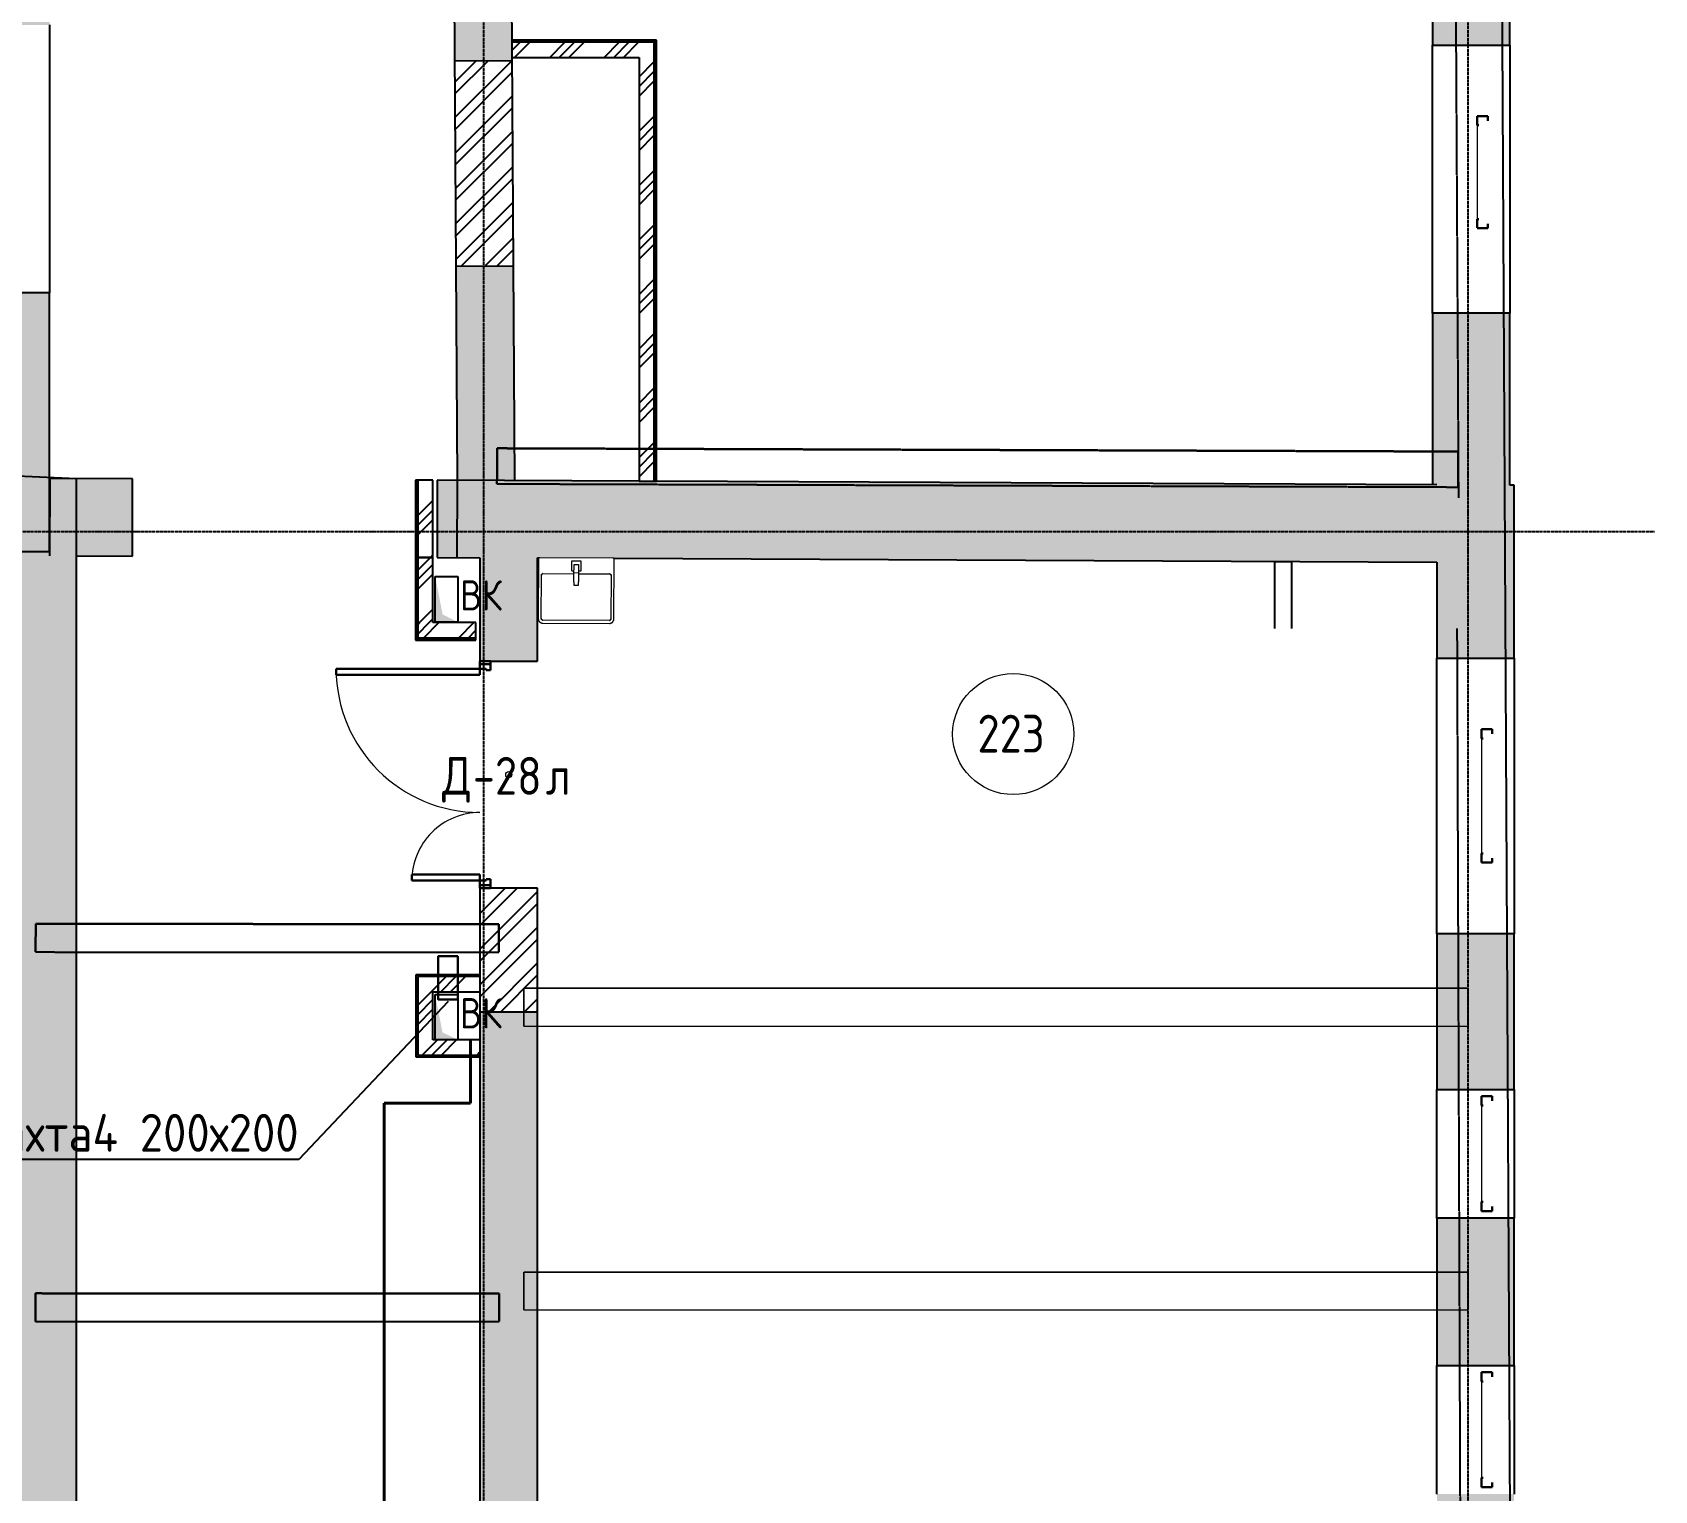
# Model space of a CAD drawing. Header units: millimetres. Extents: x -129048 to 476301, y -5853 to 215316.
# Drawn here: x 154569 to 165281, y 14371 to 24002 of the extents above; entities that cross this region are included whole.
import ezdxf
from ezdxf import colors
from ezdxf.entities.mleader import LeaderData, LeaderLine
from ezdxf.math import Vec2, Vec3

# ---------------------------------------------------------------- set-up
doc = ezdxf.new("R2010")
doc.units = ezdxf.units.MM
for name, pattern in [('ADSK_Линия сетки', [25, 20, -2.5, 0, -2.5]), ('ADSK_Сверху', [4.5, 3, -1.5]), ('ADSK_Снесено', [4.5, 3, -1.5])]:
    doc.linetypes.add(name, pattern=pattern)
for name, color, linetype, lineweight, true_color in [('_ Окна', 5, 'Continuous', 30, 0x0000ff), ('Линии', 7, 'Continuous', 9, 0x00a600), ('Стены внутренние', 5, 'Continuous', 18, 0x0000ff), ('Стены наружные', 1, 'ADSK_Снесено', 18, 0xff0000), ('Стены штриховка', 5, 'Continuous', 18, 0x0000ff)]:
    doc.layers.add(name, color=color, linetype=linetype, lineweight=lineweight, true_color=true_color)
for name, color, linetype, lineweight in [('GAZLAITER', 1, 'Continuous', 40), ('Аннотация', 7, 'Continuous', 9), ('Двери', 251, 'Continuous', 18), ('Дренаж', 36, 'Continuous', 40), ('Каркас', 7, 'Continuous', 18), ('Марки дверей', 7, 'Continuous', 20), ('Марки помещений', 7, 'Continuous', 20), ('Окна', 251, 'Continuous', 18), ('Перекрытие', 7, 'Continuous', 18), ('Сантехника', 251, 'Continuous', 18), ('Узлы', 7, 'Continuous', 18)]:
    doc.layers.add(name, color=color, linetype=linetype, lineweight=lineweight)
doc.styles.add('GOST Common_1', font='GOST Common_0.ttf', dxfattribs={"width": 0.9, "height": 200})
doc.styles.add('GOST Common_2', font='GOST Common_0.ttf', dxfattribs={"width": 0.9, "height": 250})
doc.styles.add('PIK', font='isocpeur.ttf', dxfattribs={"width": 0.9, "height": 250})
pattern_1 = [(45, (108139.4, 150), (-179.6051, 179.6051), []), (45, (108202.9, 150), (0, 359.2102), []), (45, (108075.9, 150), (0, 359.2102), [])]
pattern_2 = [(45, (108139.4, 150), (-117.8655, 117.8655), []), (45, (108217.98, 150), (-117.8655, 117.8655), [])]

# ---------------------------------------------------------------- blocks, each defined once
blk = doc.blocks.new('ADSK_БалкаЖБ_Прямоугольная - 250х280мм-848599-02 План 2-го этажа маркировочный')
at = {"layer": 'Каркас', "color": 253, "linetype": 'ADSK_Сверху', "true_color": 0xaaaaaa}
for p, q in [((-3118, 125), (-3118, -125)), ((-3118, 125), (3118, 125)), ((3118, -125), (3118, 125)), ((-3118, -125), (3118, -125))]:
    blk.add_line(p, q, dxfattribs=at)
at = {"layer": 'Каркас', "color": 253, "linetype": 'ADSK_Сверху', "true_color": 0xb2b2b2}
for p, q in [((-3118, -125), (-3118, 125)), ((3118, 125), (-3118, 125)), ((3118, 125), (3118, -125)), ((-3118, -125), (3118, -125))]:
    blk.add_line(p, q, dxfattribs=at)
blk = doc.blocks.new('Витраж-тент со смещением вовне - 60мм 30 сдвиг-1466950-02 План 2-го этажа маркировочный')
at = {"layer": '_ Окна', "color": 161, "linetype": 'ADSK_Сверху', "true_color": 0xaaaaff}
for p, q in [((-370, 25), (-370, -45)), ((-370, 25), (-340, 25)), ((-370, -45), (-370, 25)), ((370, 25), (340, 25)), ((370, -45), (370, 25)), ((370, -45), (370, 25)), ((-310, -45), (-370, -45)), ((-310, -35), (-310, -45)), ((310, -35), (310, -45)), ((310, -45), (370, -45))]:
    blk.add_line(p, q, dxfattribs=at)
at = {"layer": 'Окна', "color": 161, "linetype": 'ADSK_Сверху', "true_color": 0xaaaaff}
blk.add_line((-310, -45), (310, -45), dxfattribs=at)
blk = doc.blocks.new('Витраж-тент со смещением вовне - 60мм 30 сдвиг-1466942-02 План 2-го этажа маркировочный')
at = {"layer": '_ Окна', "color": 161, "linetype": 'ADSK_Сверху', "true_color": 0xaaaaff}
for p, q in [((-440, 25), (-440, -45)), ((-440, 25), (-410, 25)), ((-440, -45), (-440, 25)), ((440, 25), (410, 25)), ((440, -45), (440, 25)), ((440, -45), (440, 25)), ((-380, -45), (-440, -45)), ((-380, -35), (-380, -45)), ((380, -35), (380, -45)), ((380, -45), (440, -45))]:
    blk.add_line(p, q, dxfattribs=at)
at = {"layer": 'Окна', "color": 161, "linetype": 'ADSK_Сверху', "true_color": 0xaaaaff}
blk.add_line((-380, -45), (380, -45), dxfattribs=at)
blk = doc.blocks.new('Витраж-тент со смещением вовне - 60мм 30 сдвиг-1466941-02 План 2-го этажа маркировочный')
at = {"layer": '_ Окна', "color": 161, "linetype": 'ADSK_Сверху', "true_color": 0xaaaaff}
for p, q in [((-379, 25), (-379, -45)), ((-379, 25), (-349, 25)), ((-379, -45), (-379, 25)), ((379, 25), (349, 25)), ((379, -45), (379, 25)), ((379, -45), (379, 25)), ((-319, -45), (-379, -45)), ((-319, -35), (-319, -45)), ((319, -35), (319, -45)), ((319, -45), (379, -45))]:
    blk.add_line(p, q, dxfattribs=at)
at = {"layer": 'Окна', "color": 161, "linetype": 'ADSK_Сверху', "true_color": 0xaaaaff}
blk.add_line((-319, -45), (319, -45), dxfattribs=at)
blk = doc.blocks.new('AC_Дверь_Двупольная - Д-28л 1500х2200h-2039724-02 План 2-го этажа маркировочный')
at = {"layer": 'Двери', "lineweight": 30}
for p, q in [((700, 1140), (660, 1140)), ((660, 1140), (660, 190)), ((700, 190), (700, 1140)), ((-700, 640), (-660, 640)), ((-700, 190), (-700, 640)), ((-660, 640), (-660, 190)), ((-750, 190), (-730, 190)), ((-750, 120), (-750, 190)), ((-730, 120), (-750, 120)), ((-730, 190), (-700, 190)), ((-730, 120), (-730, 190)), ((-730, 190), (-730, 120)), ((-690, 120), (-730, 120)), ((-660, 190), (-700, 190)), ((-700, 190), (-700, 150)), ((-700, 150), (-690, 150)), ((-690, 150), (-690, 120)), ((660, 190), (700, 190)), ((700, 150), (690, 150)), ((690, 150), (690, 120)), ((690, 120), (730, 120)), ((730, 190), (700, 190)), ((700, 190), (700, 150)), ((730, 120), (730, 190)), ((750, 190), (730, 190)), ((730, 190), (730, 120)), ((730, 120), (750, 120)), ((750, 120), (750, 190))]:
    blk.add_line(p, q, dxfattribs=at)
at = {"layer": 'Двери'}
for centre, radius, start, end in [((700, 190), 950, 90, 180), ((-700, 190), 450, 360, 90)]:
    blk.add_arc(centre, radius, start, end, dxfattribs=at)
blk = doc.blocks.new('Parametric_Porcelain_bathroom_sink_20774 - 500х430мм-2098796-02 План 2-го этажа маркировочный')
at = {"layer": 'Сантехника'}
for p, q in [((-125, 605), (-125, 205)), ((-105, 318), (-105, 605)), ((345, 635), (-95, 635)), ((-95, 615), (345, 615)), ((355, 605), (355, 318)), ((375, 205), (375, 605)), ((140, 384), (110, 384)), ((110, 384), (110, 361)), ((140, 384), (110, 384)), ((110, 301), (110, 361)), ((140, 361), (140, 384)), ((140, 361), (140, 301)), ((110, 308), (-95, 308)), ((93, 286), (93, 227)), ((110, 288), (95, 288)), ((95, 225), (155, 225)), ((110, 266), (110, 301)), ((140, 301), (110, 301)), ((110, 246), (110, 266)), ((140, 246), (110, 246)), ((345, 308), (140, 308)), ((140, 301), (140, 266)), ((155, 288), (140, 288)), ((140, 266), (140, 246)), ((156, 227), (156, 286)), ((-125, 205), (-120, 205)), ((-120, 205), (-115, 205)), ((-115, 205), (365, 205)), ((365, 205), (370, 205)), ((370, 205), (375, 205))]:
    blk.add_line(p, q, dxfattribs=at)
at = {"layer": 'Сантехника', "flags": 128}
for points in [[(-95, 635), (-96, 635), (-97, 635), (-99, 635), (-100, 635), (-101, 634), (-102, 634), (-103, 634), (-104, 633), (-106, 633), (-107, 633), (-108, 632), (-109, 632), (-110, 631), (-111, 630), (-112, 630), (-113, 629), (-114, 628), (-115, 628), (-116, 627), (-117, 626), (-117, 625), (-118, 624), (-119, 623), (-120, 622), (-120, 621), (-121, 620), (-121, 619), (-122, 618), (-123, 617), (-123, 616), (-123, 615), (-124, 614), (-124, 612), (-124, 611), (-125, 610), (-125, 609), (-125, 608), (-125, 607), (-125, 605), (-125, 605)], [(-105, 605), (-105, 605), (-105, 606), (-105, 606), (-105, 607), (-105, 607), (-105, 607), (-105, 608), (-104, 608), (-104, 609), (-104, 609), (-104, 609), (-104, 610), (-104, 610), (-103, 610), (-103, 611), (-103, 611), (-103, 611), (-103, 612), (-102, 612), (-102, 612), (-102, 612), (-101, 613), (-101, 613), (-101, 613), (-100, 613), (-100, 614), (-100, 614), (-99, 614), (-99, 614), (-99, 614), (-98, 614), (-98, 615), (-97, 615), (-97, 615), (-97, 615), (-96, 615), (-96, 615), (-96, 615), (-95, 615), (-95, 615)], [(-105, 606), (-105, 606), (-105, 606), (-105, 605), (-105, 605)], [(-101, 613), (-101, 613), (-102, 613), (-102, 612), (-102, 612), (-102, 612)], [(-95, 615), (-95, 615), (-96, 615), (-96, 615), (-97, 615)], [(375, 605), (375, 606), (375, 607), (375, 609), (375, 610), (374, 611), (374, 612), (374, 613), (373, 614), (373, 616), (373, 617), (372, 618), (372, 619), (371, 620), (370, 621), (370, 622), (369, 623), (368, 624), (368, 625), (367, 626), (366, 627), (365, 627), (364, 628), (363, 629), (362, 630), (361, 630), (360, 631), (359, 631), (358, 632), (357, 633), (356, 633), (355, 633), (354, 634), (352, 634), (351, 634), (350, 635), (349, 635), (348, 635), (347, 635), (345, 635), (345, 635)], [(346, 615), (346, 615), (346, 615), (345, 615), (345, 615)], [(345, 615), (345, 615), (346, 615), (346, 615), (347, 615), (347, 615), (347, 615), (348, 615), (348, 614), (349, 614), (349, 614), (349, 614), (350, 614), (350, 614), (350, 613), (351, 613), (351, 613), (351, 613), (352, 613), (352, 612), (352, 612), (352, 612), (353, 611), (353, 611), (353, 611), (353, 610), (354, 610), (354, 610), (354, 609), (354, 609), (354, 609), (354, 608), (355, 608), (355, 607), (355, 607), (355, 607), (355, 606), (355, 606), (355, 606), (355, 605), (355, 605)], [(353, 611), (353, 611), (353, 612), (352, 612), (352, 612), (352, 612)], [(355, 605), (355, 605), (355, 606), (355, 606), (355, 607)], [(-105, 318), (-105, 318), (-105, 317), (-105, 317), (-105, 317)], [(-95, 308), (-95, 308), (-96, 308), (-96, 308), (-97, 308), (-97, 308), (-97, 308), (-98, 309), (-98, 309), (-99, 309), (-99, 309), (-99, 309), (-100, 309), (-100, 309), (-100, 310), (-101, 310), (-101, 310), (-101, 310), (-102, 311), (-102, 311), (-102, 311), (-102, 311), (-103, 312), (-103, 312), (-103, 312), (-103, 313), (-104, 313), (-104, 313), (-104, 314), (-104, 314), (-104, 315), (-104, 315), (-105, 315), (-105, 316), (-105, 316), (-105, 316), (-105, 317), (-105, 317), (-105, 318), (-105, 318), (-105, 318)], [(-103, 312), (-103, 312), (-103, 312), (-102, 311), (-102, 311), (-102, 311)], [(-96, 308), (-96, 308), (-96, 308), (-95, 308), (-95, 308)], [(355, 318), (355, 318), (355, 317), (355, 317), (355, 317), (355, 316), (355, 316), (355, 315), (354, 315), (354, 315), (354, 314), (354, 314), (354, 314), (354, 313), (353, 313), (353, 313), (353, 312), (353, 312), (353, 312), (352, 311), (352, 311), (352, 311), (351, 310), (351, 310), (351, 310), (350, 310), (350, 310), (350, 309), (349, 309), (349, 309), (349, 309), (348, 309), (348, 309), (347, 308), (347, 308), (347, 308), (346, 308), (346, 308), (346, 308), (345, 308), (345, 308)], [(345, 308), (345, 308), (346, 308), (346, 308), (347, 308)], [(351, 310), (351, 310), (352, 311), (352, 311), (352, 311), (352, 311)], [(355, 317), (355, 317), (355, 318), (355, 318), (355, 318)]]:
    blk.add_lwpolyline(points, dxfattribs=at)
at = {"layer": 'Сантехника'}
for centre, radius, start, end in [((95, 286), 1.87, 120, 150), ((95, 286), 1.87, 90, 180), ((95, 286), 1.87, 120, 150), ((95, 286), 1.87, 120, 150), ((95, 227), 1.49, 180, 270), ((155, 286), 1.87, 0, 90), ((155, 227), 1.49, 270, 360), ((155, 286), 1.87, 30, 60), ((155, 286), 1.87, 30, 60), ((155, 286), 1.87, 30, 60)]:
    blk.add_arc(centre, radius, start, end, dxfattribs=at)
blk = doc.blocks.new('ADSK_Марка_Помещение_ОдноЗначение - Номер-247393-02 План 2-го этажа маркировочный')
at = {"layer": 'Марки помещений'}
blk.add_circle((0, 0), 4, dxfattribs=at)
blk = doc.blocks.new('ADSK_Марка_Дверь - Типоразмер_ADSK_Марка-58376-02 План 2-го этажа маркировочный')
at = {"layer": 'Марки дверей', "lineweight": 9}
blk.add_circle((0, 0), 0.2, dxfattribs=at)

msp = doc.modelspace()

# ---------------------------------------------------------------- hatches: boundary and pattern name
at = {"layer": 'Стены внутренние', "lineweight": 25, "true_color": 0x636466}
h = msp.add_hatch(color=251, dxfattribs=at)
h.paths.add_polyline_path([(157754.99944, 21041.65544), (157745.77645, 22458.5732), (157365.7845, 22456.09975), (157374.97997, 21043.41004), (157701.0769, 21041.90441)])
h.paths.add_polyline_path([(157356.94638, 23813.88948), (157736.93833, 23816.36293), (157693.23924, 30529.80002), (157313.24729, 30527.32657), (157327.16061, 28389.84103)])
h.paths.add_polyline_path([(157303.48371, 32027.2948), (157683.47566, 32029.76824), (157650.93622, 37028.76192), (157270.90015, 37033.06631), (157300.27485, 32520.26714)])
h = msp.add_hatch(dxfattribs=at)
h.set_pattern_fill('FP_1', color=251, style=0, pattern_type=2)
h.set_pattern_definition(pattern_1)
h.paths.add_polyline_path([(157736.80479, 23836.87837), (158675.61549, 23836.87837), (158675.61549, 23936.87837), (157736.15387, 23936.87837)])
h = msp.add_hatch(dxfattribs=at)
h.set_pattern_fill('FP_2', color=251, style=0, pattern_type=2)
h.set_pattern_definition(pattern_2)
h.paths.add_polyline_path([(157365.7845, 22456.09975), (157745.77645, 22458.5732), (157736.93833, 23816.36293), (157356.94638, 23813.88948), (157363.96853, 22735.08546)])
h = msp.add_hatch(dxfattribs=at)
h.set_pattern_fill('FP_1', color=251, style=0, pattern_type=2)
h.set_pattern_definition(pattern_1)
h.paths.add_polyline_path([(158675.61549, 21037.40484), (158675.61549, 23836.87837), (158575.61549, 23836.87837), (158575.61549, 21037.86655)])
h = msp.add_hatch(dxfattribs=at)
h.set_pattern_fill('FP_1', color=251, style=0, pattern_type=2)
h.set_pattern_definition(pattern_1)
h.paths.add_polyline_path([(157213.80859, 20534.14875), (157213.80859, 21044.15419), (157113.80859, 21044.15419), (157113.80859, 20534.14875)])
msp.add_hatch(color=251, dxfattribs=at).paths.add_polyline_path([(154479.2518, 13086.76658), (154859.2518, 13090.40963), (154859.2518, 20545.02004), (154681.43432, 20545.84105), (154681.43432, 20574.05859), (154479.2518, 20574.05859), (154479.2518, 15128.80924)])
h = msp.add_hatch(dxfattribs=at)
h.set_pattern_fill('FP_1', color=251, style=0, pattern_type=2)
h.set_pattern_definition(pattern_1)
h.paths.add_polyline_path([(157213.80859, 20103.93874), (157213.80859, 20534.14875), (157113.80859, 20534.14875), (157113.80859, 20103.93874)])
h = msp.add_hatch(color=251, dxfattribs=at)
h.paths.add_polyline_path([(157524.66608, 12735.94539), (157904.66608, 12739.58843), (157904.66608, 17531.68227), (157524.66608, 17531.68227), (157524.66608, 12739.58843)])
h.paths.add_polyline_path([(157524.66608, 19849.64225), (157904.66608, 19850.21621), (157904.66608, 20530.95897), (157524.66608, 20532.71348), (157524.66608, 19850.21621)])
h = msp.add_hatch(dxfattribs=at)
h.set_pattern_fill('FP_1', color=251, style=0, pattern_type=2)
h.set_pattern_definition(pattern_1)
h.paths.add_polyline_path([(157113.80859, 20003.93874), (157498.05325, 20003.93874), (157498.05325, 20103.93874), (157113.80859, 20103.93874)])
h = msp.add_hatch(dxfattribs=at)
h.set_pattern_fill('FP_2', color=251, style=0, pattern_type=2)
h.set_pattern_definition(pattern_2)
h.paths.add_polyline_path([(157772.62732, 17531.68227), (157904.66608, 17531.68227), (157904.66608, 18349.63805), (157524.66608, 18349.63805), (157524.66608, 17531.68227), (157621.68093, 17531.68227)])
h = msp.add_hatch(dxfattribs=at)
h.set_pattern_fill('FP_1', color=251, style=0, pattern_type=2)
h.set_pattern_definition(pattern_1)
h.paths.add_polyline_path([(157524.66608, 17665.93874), (157524.66608, 17765.93874), (157113.80859, 17765.93874), (157113.80859, 17665.93874), (157213.80859, 17665.93874)])
h = msp.add_hatch(dxfattribs=at)
h.set_pattern_fill('FP_1', color=251, style=0, pattern_type=2)
h.set_pattern_definition(pattern_1)
h.paths.add_polyline_path([(157213.80859, 17347.93874), (157213.80859, 17665.93874), (157113.80859, 17665.93874), (157113.80859, 17347.93874), (157154.29585, 17347.93874)])
h = msp.add_hatch(dxfattribs=at)
h.set_pattern_fill('FP_1', color=251, style=0, pattern_type=2)
h.set_pattern_definition(pattern_1)
h.paths.add_polyline_path([(157377.81301, 17247.93874), (157524.66608, 17247.93874), (157524.66608, 17347.93874), (157113.80859, 17347.93874), (157113.80859, 17247.93874), (157227.81301, 17247.93874)])
at = {"layer": 'Стены наружные', "linetype": 'Continuous', "lineweight": 25, "true_color": 0x636466}
h = msp.add_hatch(color=251, dxfattribs=at)
h.paths.add_polyline_path([(164324.85615, 21011.32158), (164324.85615, 22148.70542), (163814.85615, 22148.70542), (163814.85615, 21013.67631), (163982.97386, 21012.90009)])
h.paths.add_polyline_path([(164324.85615, 23918.70542), (164324.85615, 26230.6845), (163814.85615, 26230.6845), (163814.85615, 23918.70542), (163931.94611, 23918.70542)])
h.paths.add_polyline_path([(163931.94611, 28000.6845), (164324.85615, 28000.6845), (164324.85615, 30454.65619), (163814.85615, 30454.65619), (163814.85615, 28000.6845), (163880.77922, 28000.6845)])
h.paths.add_polyline_path([(163877.96983, 32224.65619), (164324.85615, 32224.65619), (164324.85615, 34754.33614), (163814.85615, 34754.33614), (163814.85615, 32224.65619), (163859.27558, 32224.65619)])
h.paths.add_polyline_path([(163847.5845, 36524.33614), (164324.85615, 36524.33614), (164324.85615, 43909.20652), (163814.85615, 43909.20652), (163814.85615, 36524.33614), (163838.31516, 36524.33614)])
h = msp.add_hatch(color=251, dxfattribs=at)
h.paths.add_polyline_path([(154172.61168, 21084.05859), (154682.61168, 21084.05859), (154682.61168, 22282.06367), (154172.61168, 22282.06367), (154172.61168, 21104.22184)])
h.paths.add_polyline_path([(154172.61168, 24052.06367), (154682.61168, 24052.06367), (154682.61168, 26215.56893), (154172.61168, 26215.56893), (154172.61168, 25996.81269)])
h.paths.add_polyline_path([(154172.61168, 27985.56893), (154682.61168, 27985.56893), (154682.61168, 30235.94267), (154172.61168, 30235.94267), (154172.61168, 29258.53991)])
h.paths.add_polyline_path([(154595.97503, 32005.94267), (154682.61168, 32005.94267), (154682.61168, 34237.83372), (154172.61168, 34237.83372), (154172.61168, 32005.94267)])
h.paths.add_polyline_path([(154172.61168, 36007.83372), (154682.61168, 36007.83372), (154682.61168, 43399.20652), (154172.61168, 43399.20652), (154172.61168, 37412.85799)])
h = msp.add_hatch(color=251, dxfattribs=at)
h.paths.add_polyline_path([(154682.61168, 20574.05859), (154682.61168, 21084.05859), (153623.87611, 21084.05859), (153623.87611, 20574.05859), (154681.43432, 20574.05859)])
h.paths.add_polyline_path([(151623.87611, 20574.05859), (151623.87611, 21084.05859), (149692.58072, 21084.05859), (149692.58072, 20574.05859), (150825.9518, 20574.05859)])
h.paths.add_polyline_path([(147624.34134, 20574.05859), (147962.58072, 20574.05859), (147962.58072, 21084.05859), (146881.30433, 21084.05859), (146881.30433, 20574.05859), (147391.30433, 20574.05859)])
h = msp.add_hatch(color=251, dxfattribs=at)
h.paths.add_polyline_path([(157372.62526, 20533.41547), (157374.97997, 21043.41004), (157241.82284, 21044.02484), (157242.04831, 20534.01836)])
h.paths.add_polyline_path([(155230.11793, 20543.3077), (155229.89246, 21053.31418), (154683.78903, 21055.83561), (154681.43432, 20545.84105), (155229.89246, 20543.30874)])
msp.add_hatch(color=251, dxfattribs=at).paths.add_polyline_path([(163843.34879, 20503.53932), (163843.34879, 21013.54476), (157374.97997, 21043.41004), (157372.62526, 20533.41547), (162213.02069, 20511.06675)])
h = msp.add_hatch(color=251, dxfattribs=at)
h.paths.add_polyline_path([(164353.34879, 9192.30207), (164353.34879, 9668.55119), (163843.34879, 9668.55119), (163843.34879, 9192.30207), (163982.97386, 9192.30207)])
h.paths.add_polyline_path([(164353.34879, 11488.55119), (164353.34879, 12457.18791), (163843.34879, 12457.18791), (163843.34879, 11488.55119), (163982.97386, 11488.55119)])
h.paths.add_polyline_path([(163843.34879, 13307.18791), (164353.34879, 13307.18791), (164353.34879, 14348.21678), (163843.34879, 14348.21678)])
h.paths.add_polyline_path([(163960.99384, 15198.21678), (164353.34879, 15198.21678), (164353.34879, 16171.20434), (163843.34879, 16171.20434), (163843.34879, 15198.21678)])
h.paths.add_polyline_path([(163843.34879, 17021.20434), (164353.34879, 17021.20434), (164353.34879, 18049.21), (163843.34879, 18049.21)])
h.paths.add_polyline_path([(164353.34879, 19869.21), (164353.34879, 21011.19002), (163843.34879, 21013.54476), (163843.34879, 19869.21), (164324.85615, 19869.21)])
at = {"layer": 'Узлы', "lineweight": 25, "true_color": 0x636466}
for points in [[(157228.46006, 20107.95468), (157378.46006, 20107.95468), (157277.95753, 20157.45215), (157228.46006, 20407.95468), (157228.46006, 20118.59021)], [(157277.31049, 17347.95974), (157377.81301, 17347.95974), (157277.31049, 17397.45721), (157227.81301, 17647.95974), (157227.81301, 17347.95974)]]:
    msp.add_hatch(color=251, dxfattribs=at).paths.add_polyline_path(points)

# ---------------------------------------------------------------- linework, layer by layer
at = {"linetype": 'ADSK_Линия сетки', "lineweight": 25}
for p, q in [((157549.30993, -3863.55169), (157549.30993, 44684.78674)), ((164049.30993, -3863.55169), (164049.30993, 44684.78674)), ((97053.17482, 20706.78828), (165281.11784, 20706.78828))]:
    msp.add_line(p, q, dxfattribs=at)
at = {"color": 251, "lineweight": 25, "true_color": 0x636466}
for points in [[(154172.61168, 21084.05859), (154172.61168, 43909.20652), (164172.01721, 43909.20652), (164353.34879, 8682.30207), (158072.80028, 8682.30207), (158072.80028, 300.23165), (150176.33128, 300.23165), (150176.33128, 2256.78828), (139375.37313, 2336.47811), (139475.79504, 2335.73719), (139475.79504, -2582.56685), (127112.04326, -2582.56685), (127112.04326, 2336.47811), (116412.39698, 2336.47811), (116412.39698, 422.0206), (108429.89827, 456.78828), (108429.89827, 8679.25245)], [(108910.52572, 11328.12025), (154861.07324, 11328.12025), (154859.2518, 21054.56631), (154172.61168, 21084.05859)]]:
    msp.add_lwpolyline(points, dxfattribs=at)
at = {"layer": 'GAZLAITER', "color": 251, "lineweight": 30, "ltscale": 10, "true_color": 0x636466}
msp.add_lwpolyline([(157377.90751, 17899.98271), (157248.6836, 17899.98271), (157248.6836, 17613.70974), (157377.90751, 17613.70974)], close=True, dxfattribs=at)
at = {"layer": 'Дренаж'}
for p, q in [((157461.45436, 16930.46593), (157461.45436, 17347.93874)), ((156892.07231, 11577.6869), (156892.07231, 16930.46593)), ((156892.07231, 16930.46593), (157461.45436, 16930.46593))]:
    msp.add_line(p, q, dxfattribs=at)
at = {"layer": 'Каркас', "color": 251, "linetype": 'ADSK_Сверху', "lineweight": 25, "true_color": 0x636466}
for p, q in [((157637.7477, 21255.24677), (157636.9544, 21020.84811)), ((157636.9544, 21020.84811), (157637.7477, 21255.24677)), ((163985.25949, 21233.76427), (157637.7477, 21255.24677)), ((157637.7477, 21255.24677), (163985.25949, 21233.76427)), ((163985.25949, 21233.76427), (163984.46619, 20999.36561)), ((163984.46619, 20999.36561), (163985.25949, 21233.76427)), ((157636.9544, 21020.84811), (163984.46619, 20999.36561)), ((157636.9544, 21020.84811), (163984.46619, 20999.36561)), ((154590.57053, 18113.91854), (154590.4907, 17928.41856)), ((154590.4907, 17928.41856), (154590.57053, 18113.91854)), ((157649.25638, 18112.60231), (154590.57053, 18113.91854)), ((154590.57053, 18113.91854), (157649.25638, 18112.60231)), ((157649.25638, 18112.60231), (157649.17656, 17927.10233)), ((157649.17656, 17927.10233), (157649.25638, 18112.60231)), ((154590.4907, 17928.41856), (157649.17656, 17927.10233)), ((154590.4907, 17928.41856), (157649.17656, 17927.10233)), ((154589.25306, 15673.91854), (154589.17323, 15488.41856)), ((154589.17323, 15488.41856), (154589.25306, 15673.91854)), ((157650.65687, 15672.60114), (154589.25306, 15673.91854)), ((154589.25306, 15673.91854), (157650.65687, 15672.60114)), ((157650.65687, 15672.60114), (157650.57705, 15487.10116)), ((157650.57705, 15487.10116), (157650.65687, 15672.60114)), ((154589.17323, 15488.41856), (157650.57705, 15487.10116)), ((154589.17323, 15488.41856), (157650.57705, 15487.10116))]:
    msp.add_line(p, q, dxfattribs=at)
at = {"layer": 'Линии', "color": 251, "lineweight": 25, "true_color": 0x636466}
for p, q in [((157228.46006, 20407.95468), (157378.46006, 20407.95468)), ((157228.46006, 20107.95468), (157228.46006, 20407.95468)), ((157378.46006, 20407.95468), (157378.46006, 20107.95468)), ((157378.46006, 20107.95468), (157228.46006, 20107.95468)), ((157227.81301, 17647.95974), (157377.81301, 17647.95974)), ((157227.81301, 17347.95974), (157227.81301, 17647.95974)), ((157377.81301, 17647.95974), (157377.81301, 17347.95974)), ((157377.81301, 17347.95974), (157227.81301, 17347.95974))]:
    msp.add_line(p, q, dxfattribs=at)
at = {"layer": 'Перекрытие', "color": 251, "linetype": 'ADSK_Сверху', "lineweight": 25, "true_color": 0x636466}
for p, q in [((163919.90975, 33076.01412), (163984.86284, 21116.56494)), ((163984.86284, 21116.56494), (163985.8905, 20927.34699)), ((163976.236, 20064.67535), (163991.13198, 15814.60418)), ((163991.13198, 15814.60418), (164005.00561, 11856.22426))]:
    msp.add_line(p, q, dxfattribs=at)
at = {"layer": 'Стены внутренние', "color": 251, "lineweight": 25, "true_color": 0x636466}
for p, q in [((157754.99944, 21041.65544), (157693.23924, 30529.80002)), ((157313.24729, 30527.32657), (157374.97997, 21043.41004)), ((158690.61549, 23951.87837), (157736.05623, 23951.87837)), ((158690.61549, 21037.33558), (158690.61549, 23951.87837)), ((157356.94638, 23813.88948), (157736.93833, 23816.36293)), ((157736.80479, 23836.87837), (158575.61549, 23836.87837)), ((158575.61549, 23836.87837), (158575.61549, 21037.86655)), ((157745.77645, 22458.5732), (157365.7845, 22456.09975)), ((157213.80859, 21044.15419), (157098.80859, 21044.15419)), ((157098.80859, 21044.15419), (157098.80859, 19988.93874)), ((157213.80859, 20103.93874), (157213.80859, 21044.15419)), ((158575.61549, 21037.86655), (158690.61549, 21037.33558)), ((154859.2518, 13090.40963), (154859.2518, 20545.02004)), ((157213.80859, 20534.14875), (157098.80859, 20534.67972)), ((157098.80859, 20534.14875), (157213.80859, 20534.14875)), ((157524.66608, 20532.71348), (157524.66608, 19849.63805)), ((157904.66608, 19849.63805), (157904.66608, 20530.95897)), ((157498.05325, 20103.93874), (157213.80859, 20103.93874)), ((157498.05325, 19988.93874), (157498.05325, 20103.93874)), ((157098.80859, 19988.93874), (157498.05325, 19988.93874)), ((157594.66608, 19849.63805), (157904.66608, 19849.63805)), ((157524.66608, 18349.63805), (157524.66608, 17237.93874)), ((157904.66608, 18349.63805), (157594.66608, 18349.63805)), ((157904.66608, 12739.58843), (157904.66608, 18349.63805)), ((157101.80859, 17777.93874), (157101.80859, 17235.93874)), ((157524.66608, 17777.93874), (157101.80859, 17777.93874)), ((157213.80859, 17347.93874), (157213.80859, 17665.93874)), ((157213.80859, 17665.93874), (157524.66608, 17665.93874)), ((157904.66608, 17531.68227), (157524.66608, 17531.68227)), ((157524.66608, 17347.93874), (157213.80859, 17347.93874)), ((157101.80859, 17235.93874), (157524.66608, 17235.93874)), ((157524.66608, 17235.93874), (157524.66608, 13115.96285))]:
    msp.add_line(p, q, dxfattribs=at)
at = {"layer": 'Стены внутренние', "color": 251, "linetype": 'ADSK_Сверху', "lineweight": 25, "true_color": 0x636466}
for p, q in [((162771.59662, 20508.48774), (162771.59662, 20064.67535)), ((162771.59662, 20508.48774), (162886.59662, 20507.95677)), ((162886.59662, 20064.67535), (162886.59662, 20507.95677))]:
    msp.add_line(p, q, dxfattribs=at)
at = {"layer": 'Стены наружные', "color": 251, "linetype": 'Continuous', "lineweight": 25, "true_color": 0x636466}
for p, q in [((163814.85615, 26230.6845), (163814.85615, 23918.70542)), ((164324.85615, 23918.70542), (164324.85615, 26230.6845)), ((154682.61168, 24052.06367), (154682.61168, 22282.06367)), ((163814.85615, 23918.70542), (164324.85615, 23918.70542)), ((163814.85615, 22148.70542), (163814.85615, 23918.70542)), ((164324.85615, 23918.70542), (164324.85615, 22148.70542)), ((154682.61168, 22282.06367), (154172.61168, 22282.06367)), ((154682.61168, 20574.05859), (154682.61168, 22282.06367)), ((164324.85615, 22148.70542), (163814.85615, 22148.70542)), ((163814.85615, 22148.70542), (163814.85615, 21013.67631)), ((164324.85615, 21011.32158), (164324.85615, 22148.70542)), ((154683.78903, 21055.83561), (154681.43432, 20545.84105)), ((155229.89246, 21053.31418), (154683.78903, 21055.83561)), ((155230.11793, 20543.3077), (155229.89246, 21053.31418)), ((158575.61549, 21037.86655), (157241.82284, 21044.02484)), ((157241.82284, 21044.02484), (157242.04831, 20534.01836)), ((157374.97997, 21043.41004), (157372.62526, 20533.41547)), ((163843.34879, 21013.54476), (158690.61549, 21037.33558)), ((164353.34879, 21011.19002), (164324.85615, 21011.32158)), ((164353.34879, 19869.21), (164353.34879, 21011.19002)), ((153623.87611, 20574.05859), (154682.61168, 20574.05859)), ((154859.2518, 20545.02004), (155230.11793, 20543.3077)), ((157242.04831, 20534.01836), (157524.66608, 20532.71348)), ((157904.66608, 20530.95897), (157911.09998, 20530.92927)), ((158410.75391, 20528.6223), (163843.34879, 20503.53932)), ((163843.34879, 20503.53932), (163843.34879, 19869.21)), ((163843.34879, 19869.21), (164353.34879, 19869.21)), ((163843.34879, 18049.21), (163843.34879, 19869.21)), ((164353.34879, 19869.21), (164353.34879, 18049.21)), ((164353.34879, 18049.21), (163843.34879, 18049.21)), ((163843.34879, 18049.21), (163843.34879, 17021.20434)), ((164353.34879, 17021.20434), (164353.34879, 18049.21)), ((163843.34879, 17021.20434), (164353.34879, 17021.20434)), ((163843.34879, 16171.20434), (163843.34879, 17021.20434)), ((164353.34879, 17021.20434), (164353.34879, 16171.20434)), ((164353.34879, 16171.20434), (163843.34879, 16171.20434)), ((163843.34879, 16171.20434), (163843.34879, 15198.21678)), ((164353.34879, 15198.21678), (164353.34879, 16171.20434)), ((163843.34879, 15198.21678), (164353.34879, 15198.21678)), ((163843.34879, 14348.21678), (163843.34879, 15198.21678)), ((164353.34879, 15198.21678), (164353.34879, 14348.21678))]:
    msp.add_line(p, q, dxfattribs=at)
at = {"layer": 'Стены штриховка', "color": 251, "lineweight": 25, "true_color": 0x636466}
for p, q in [((158681.61549, 23942.87837), (157736.11481, 23942.87837)), ((158675.61549, 23936.87837), (157736.15387, 23936.87837)), ((158675.61549, 21037.40484), (158675.61549, 23936.87837)), ((158681.61549, 21037.37714), (158681.61549, 23942.87837)), ((157107.80859, 21044.15419), (157107.80859, 19997.93874)), ((157113.80859, 21044.15419), (157113.80859, 20003.93874)), ((157107.80859, 19997.93874), (157498.05325, 19997.93874)), ((157113.80859, 20003.93874), (157498.05325, 20003.93874)), ((157524.66608, 17775.93874), (157101.80859, 17775.93874)), ((157101.80859, 17765.93874), (157103.80859, 17765.93874)), ((157103.80859, 17777.93874), (157103.80859, 17235.93874)), ((157113.80859, 17765.93874), (157113.80859, 17247.93874)), ((157524.66608, 17765.93874), (157113.80859, 17765.93874)), ((157103.80859, 17247.93874), (157101.80859, 17247.93874)), ((157113.80859, 17247.93874), (157524.66608, 17247.93874)), ((157101.80859, 17237.93874), (157524.66608, 17237.93874)), ((157524.66608, 17235.93874), (157524.66608, 17237.93874))]:
    msp.add_line(p, q, dxfattribs=at)

# ---------------------------------------------------------------- block references
at = {"layer": '_ Окна', "color": 251, "linetype": 'ADSK_Сверху', "lineweight": 25, "true_color": 0x636466}
for name, p, rotation in [('Витраж-тент со смещением вовне - 60мм 30 сдвиг-1466950-02 План 2-го этажа маркировочный', (164154.85615, 23078.70542), 269.9999999999992), ('Витраж-тент со смещением вовне - 60мм 30 сдвиг-1466942-02 План 2-го этажа маркировочный', (164183.34879, 18959.21), 270.0000000000002), ('Витраж-тент со смещением вовне - 60мм 30 сдвиг-1466941-02 План 2-го этажа маркировочный', (164183.34879, 16596.20434), 270.0000000000003), ('Витраж-тент со смещением вовне - 60мм 30 сдвиг-1466941-02 План 2-го этажа маркировочный', (164183.34879, 14773.21678), 270.0000000000003)]:
    msp.add_blockref(name, p, dxfattribs=dict(at, rotation=rotation))
at = {"layer": 'Двери', "color": 251, "lineweight": 25, "true_color": 0x636466, "rotation": 89.9999999999999}
msp.add_blockref('AC_Дверь_Двупольная - Д-28л 1500х2200h-2039724-02 План 2-го этажа маркировочный', (157714.66608, 19099.63805), dxfattribs=at)
at = {"layer": 'Каркас', "color": 251, "linetype": 'ADSK_Сверху', "lineweight": 25, "true_color": 0x636466}
for p in [(160933.0567, 17564.54526), (160933.0567, 15689.60418)]:
    msp.add_blockref('ADSK_БалкаЖБ_Прямоугольная - 250х280мм-848599-02 План 2-го этажа маркировочный', p, dxfattribs=at)
at = {"layer": 'Марки дверей', "color": 251, "lineweight": 25, "true_color": 0x636466, "xscale": 99.99999999999993, "yscale": 99.99999999999993, "zscale": 99.99999999999993}
msp.add_blockref('ADSK_Марка_Дверь - Типоразмер_ADSK_Марка-58376-02 План 2-го этажа маркировочный', (157714.66608, 19099.63805), dxfattribs=at)
at = {"layer": 'Марки помещений', "color": 251, "lineweight": 25, "true_color": 0x636466, "xscale": 99.99999999999993, "yscale": 99.99999999999993, "zscale": 99.99999999999993}
msp.add_blockref('ADSK_Марка_Помещение_ОдноЗначение - Номер-247393-02 План 2-го этажа маркировочный', (161045.8202, 19367.69735), dxfattribs=at)
at = {"layer": 'Сантехника', "color": 251, "lineweight": 25, "true_color": 0x636466, "rotation": 179.7354599844069}
msp.add_blockref('Parametric_Porcelain_bathroom_sink_20774 - 500х430мм-2098796-02 План 2-го этажа маркировочный', (158286.87211, 20734.19647), dxfattribs=at)

# ---------------------------------------------------------------- texts
at = {"layer": 'Аннотация', "color": 251, "lineweight": 25, "true_color": 0x636466, "char_height": 200, "width": 360.759375, "attachment_point": 1, "style": 'GOST Common_2'}
for insert in [(157393.3946, 20384.05165), (157392.74756, 17624.0567)]:
    msp.add_mtext('ВК', dxfattribs=dict(at, insert=insert))
at = {"layer": 'Марки дверей', "color": 251, "lineweight": 25, "true_color": 0x636466, "char_height": 250, "attachment_point": 1, "style": 'GOST Common_1'}
for s, insert, width in [('\\fGOST Common|b0|i0|c204|p34|;\\W.9;Д', (157274.8368, 19216.65114), 245.316375), ('-28', (157477.24305, 19216.65114), 584.4301875), ('\\fGOST Common|b0|i0|c204|p34|;\\W.9;л', (157959.44618, 19216.65114), 194.8100625)]:
    msp.add_mtext(s, dxfattribs=dict(at, insert=insert, width=width))
at = {"layer": 'Марки помещений', "color": 251, "lineweight": 25, "true_color": 0x636466, "insert": (160809.56294, 19495.42242), "char_height": 250, "width": 584.4301875, "attachment_point": 1, "style": 'GOST Common_1'}
msp.add_mtext('223', dxfattribs=at)

# ---------------------------------------------------------------- leaders
at = {"layer": 'GAZLAITER', "color": 18, "lineweight": 25, "ltscale": 10, "true_color": 0x000000}
ml = msp.add_multileader_mtext('Standard', dxfattribs=at)
ml.set_content('{\\C256;\\c0;Шахта4 200х200}', color=2, style='PIK')
ml.set_leader_properties()
ml.build(insert=Vec2(0, 0))
ml.multileader.update_dxf_attribs({"text_left_attachment_type": 6, "text_right_attachment_type": 6, "dogleg_length": 0.36, "arrow_head_size": 0.18})
ctx = ml.context
ctx.base_point, ctx.char_height, ctx.arrow_head_size, ctx.landing_gap_size, ctx.plane_origin = Vec3(154009.77104, 16558.8969), 250, 0.18, 0.09, Vec3(157315.17203, 17602.22662)
ctx.left_attachment, ctx.right_attachment, ctx.text_align_type = 6, 6, 2
notes = []
notes.append((ctx, [(1, (1, 1, 0), (156327.81104, 16558.8969), (-1, 0), 0.36, [(0, [(157315.17203, 17602.22662)], 0, [])])]))
ctx.mtext.insert, ctx.mtext.alignment, ctx.mtext.flow_direction = Vec3(156327.36104, 16858.8969), 3, 5
for ctx, leaders in notes:
    for number, flags, end, landing, length, lines in leaders:
        leader = LeaderData()
        leader.index, (leader.has_last_leader_line, leader.has_dogleg_vector, leader.attachment_direction) = number, flags
        leader.last_leader_point, leader.dogleg_vector, leader.dogleg_length = Vec3(end), Vec3(landing), length
        for number, points, colour, breaks in lines:
            line = LeaderLine()
            line.index, line.vertices, line.color, line.breaks = number, Vec3.list(points), colors.encode_raw_color(colour), breaks
            leader.lines.append(line)
        ctx.leaders.append(leader)

doc.saveas('drawing.dxf')
